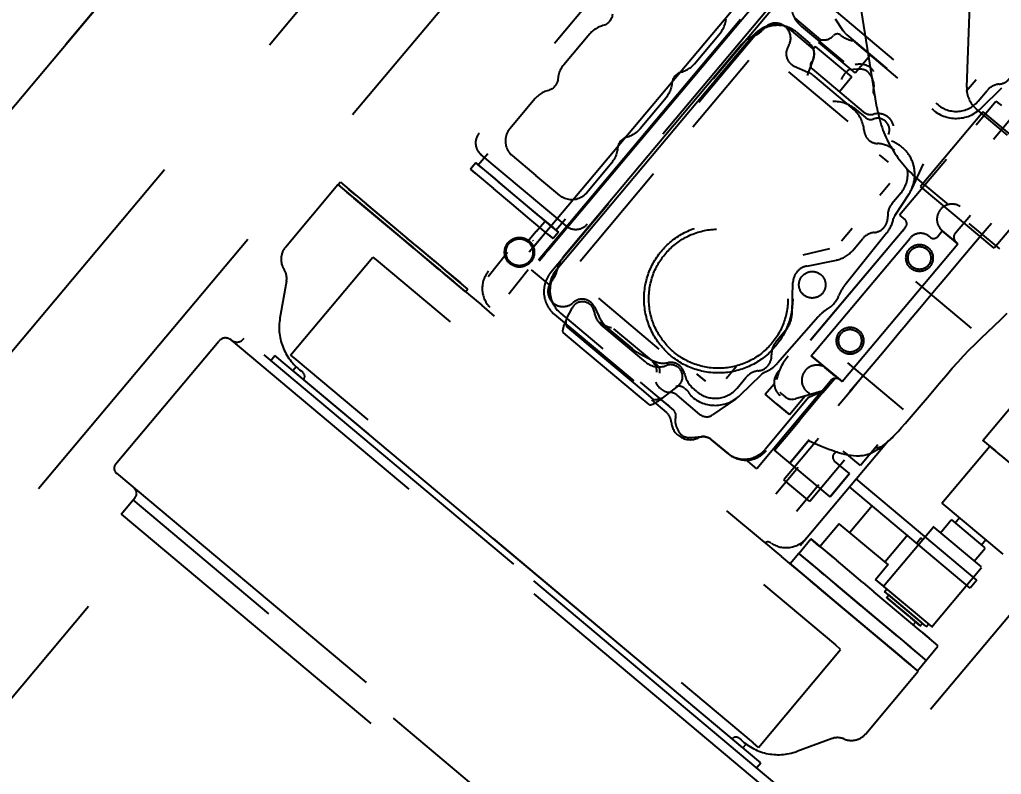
# Model space of a CAD drawing. Header units: millimetres. Extents: x 834140250 to 834644390, y 817877047 to 817987022.
# Drawn here: x 834368166 to 834368920, y 817964323 to 817964902 of the extents above; entities that cross this region are included whole.
import ezdxf

# ---------------------------------------------------------------- set-up
doc = ezdxf.new("R2010")
doc.units = ezdxf.units.MM
doc.header["$LTSCALE"] = 1000
doc.header["$MEASUREMENT"] = 0
doc.linetypes.add('3B52X-MAGP-P-L000_XB$0$HIDDEN', pattern=[0.375, 0.25, -0.125])
doc.layers.get('Defpoints').update_dxf_attribs({"color": 150})
for name, color, linetype in [('3B52X-MAGP-P-L000_XB$0$VPA500_Equipment', 9, 'Continuous'), ('3B52X-MAGP-P-L000_XB$0$VPA500_Plinth', 7, 'Continuous'), ('MGD031_1', 7, 'Continuous')]:
    doc.layers.add(name, color=color, linetype=linetype)
doc.styles.add('1_2.5mm', font='arial.ttf', dxfattribs={"width": 0.8, "height": 0.0025})
doc.styles.add('Style-Arial', font='arial.ttf', dxfattribs={"width": 0.8})
doc.dimstyles.get("Standard").update_dxf_attribs({"dimtxt": 0.18, "dimasz": 0.18, "dimexe": 0.18, "dimexo": 0.0625, "dimgap": 0.09, "dimtad": 0, "dimtih": 1, "dimtoh": 1, "dimdec": 4, "dimzin": 1, "dimdsep": 46, "dimtxsty": '1_2.5mm', "dimcen": 0, "dimadec": 0, "dimazin": 0, "dimtfac": 1, "dimtdec": 4, "dimtofl": 0, "dimtmove": 0, "dimatfit": 3, "dimfxl": 0, "dimtolj": 1, "dimtzin": 1, "dimarcsym": 0})

# ---------------------------------------------------------------- blocks, each defined once
blk = doc.blocks.new('_ArchTick')
at = {"color": 0, "linetype": 'ByBlock', "const_width": 0.15}
blk.add_lwpolyline([(-0.5, -0.5), (0.5, 0.5)], dxfattribs=at)
blk = doc.blocks.new('*D19')
at = {"layer": 'Defpoints', "color": 0}
for p in [(834373655.84, 817975554.48), (834373794.63, 817975438.01), (834360028.49, 817959020.83)]:
    blk.add_point(p, dxfattribs=at)
at = {"layer": 'MGD031_1', "color": 0, "lineweight": -2}
for p, q in [((834373584.89, 817975614.01), (834373446.09, 817975730.48)), ((834359884.11, 817959141.98), (834373655.84, 817975554.48)), ((834359818.74, 817959196.83), (834359674.37, 817959317.97))]:
    blk.add_line(p, q, dxfattribs=at)
at = {"layer": 'MGD031_1', "color": 0, "lineweight": -2, "xscale": 547.6004642393601, "yscale": 547.6004642393601, "zscale": 547.6004642393601}
for p, rotation in [((834373655.84, 817975554.48), 49.99999993868348), ((834359884.11, 817959141.98), 229.9999999386835)]:
    blk.add_blockref('_ArchTick', p, dxfattribs=dict(at, rotation=rotation))
at = {"layer": 'MGD031_1', "color": 0, "insert": (834366364.67, 817967688.32), "char_height": 500, "attachment_point": 5, "rotation": 50, "style": 'Style-Arial'}
blk.add_mtext('21425', dxfattribs=at)
blk = doc.blocks.new('*D21')
at = {"layer": 'Defpoints', "color": 0}
for p in [(834369303.49, 817968045.3), (834369447.87, 817967924.15), (834365070.64, 817962707.58)]:
    blk.add_point(p, dxfattribs=at)
at = {"layer": 'MGD031_1', "color": 0, "lineweight": -2}
for p, q in [((834369238.12, 817968100.15), (834369093.75, 817968221.29)), ((834364926.27, 817962828.73), (834369303.49, 817968045.3)), ((834364860.9, 817962883.58), (834364716.52, 817963004.72))]:
    blk.add_line(p, q, dxfattribs=at)
at = {"layer": 'MGD031_1', "color": 0, "lineweight": -2, "xscale": 547.6004642393601, "yscale": 547.6004642393601, "zscale": 547.6004642393601}
for p, rotation in [((834369303.49, 817968045.3), 49.99999993868348), ((834364926.27, 817962828.73), 229.9999999386835)]:
    blk.add_blockref('_ArchTick', p, dxfattribs=dict(at, rotation=rotation))
at = {"layer": 'MGD031_1', "color": 0, "insert": (834366709.57, 817965777.1), "char_height": 500, "attachment_point": 5, "rotation": 50, "style": 'Style-Arial'}
blk.add_mtext('6810', dxfattribs=at)
blk = doc.blocks.new('GFA_GF')
at = {"layer": '3B52X-MAGP-P-L000_XB$0$VPA500_Equipment', "color": 253, "linetype": '3B52X-MAGP-P-L000_XB$0$HIDDEN'}
for p, q in [((-8035.48, 24479.84), (-6428.52, 26394.94)), ((-7971.64, 24426.27), (-6647.51, 26004.31)), ((-6691.88, 25821.36), (-7151.38, 25273.74)), ((-6570.04, 25793.94), (-7096.37, 25166.69)), ((-7093.53, 25189.73), (-6592.25, 25787.13)), ((-6608.75, 25751.61), (-7068.25, 25203.99)), ((-6162.35, 25597.21), (-7486.48, 24019.17)), ((-6777.24, 25308.95), (-6771.7, 25450.25)), ((-6846.18, 25293.79), (-6866.81, 25422.62)), ((-6887.22, 25375.19), (-6833.45, 25330.07)), ((-6957.95, 25366.88), (-7112.85, 25182.27)), ((-6950.81, 25360.88), (-7105.71, 25176.28)), ((-6889.2, 25345.46), (-6909.19, 25362.24)), ((-6878.26, 25361.6), (-6872.25, 25352.65)), ((-6894.99, 25338.55), (-6914.99, 25355.33)), ((-6907.8, 25351.19), (-6897.63, 25342.66)), ((-6904, 25355.72), (-6871.55, 25328.49)), ((-6869.14, 25349.2), (-6838.43, 25323.42)), ((-6941.15, 25348.6), (-7091.99, 25168.84)), ((-6949.67, 25342), (-7086.97, 25178.38)), ((-6939.92, 25348.38), (-6982.91, 25297.15)), ((-6890.68, 25343.45), (-6889.08, 25345.36)), ((-6862.73, 25320), (-6890.68, 25343.45)), ((-6829.97, 25316.06), (-6863.15, 25343.9)), ((-6893.27, 25340.36), (-6894.87, 25338.45)), ((-6865.33, 25316.91), (-6893.27, 25340.36)), ((-6944.35, 25329.63), (-6987.39, 25278.34)), ((-6894.85, 25331.28), (-6899.56, 25317.94)), ((-6862.73, 25320), (-6851.4, 25333.5)), ((-6913.97, 25320.78), (-6868.41, 25282.56)), ((-6909.6, 25325.27), (-6899.17, 25320.64)), ((-6895.81, 25323), (-6856.65, 25290.14)), ((-6860.95, 25322.87), (-6867.59, 25322.29)), ((-6895.23, 25318.19), (-6864.58, 25292.47)), ((-6865.33, 25316.91), (-6874.92, 25305.47)), ((-6850.86, 25317.95), (-6849.41, 25314.85)), ((-6777.64, 25305.97), (-6770.1, 25314.95)), ((-6768.46, 25298.27), (-6761.59, 25306.46)), ((-6766.24, 25292.83), (-6750.17, 25308.47)), ((-6987.07, 25298.64), (-6986.47, 25298.14)), ((-6770.1, 25280.03), (-6754.78, 25298.29)), ((-6754.78, 25298.29), (-6753.01, 25296.81)), ((-6754.78, 25298.29), (-6750.65, 25294.83)), ((-6754.78, 25298.29), (-6750.65, 25294.83)), ((-6862.2, 25291.82), (-6854.88, 25285.68)), ((-6764.54, 25290.08), (-6812.64, 25232.75)), ((-6746.03, 25272.28), (-6769.85, 25292.26)), ((-6708, 25242.64), (-6764.54, 25290.08)), ((-6737.32, 25292.21), (-6756.76, 25268.84)), ((-7152.01, 25249.37), (-7144.75, 25258.03)), ((-7084.6, 25202.56), (-7149.95, 25257.39)), ((-6844.33, 25257.08), (-6837.53, 25251.36)), ((-6792.72, 25253.55), (-6828.7, 25210.67)), ((-7153.95, 25251.01), (-7158.11, 25246.05)), ((-7154.37, 25242.91), (-7158.11, 25246.05)), ((-7158.11, 25246.05), (-7154.37, 25242.91)), ((-7153.95, 25251.01), (-7150.21, 25247.87)), ((-7150.21, 25247.87), (-7153.95, 25251.01)), ((-7152.01, 25249.37), (-7150.01, 25247.7)), ((-7150.21, 25247.87), (-7136.17, 25236.09)), ((-7150.02, 25247.71), (-7138.93, 25238.4)), ((-7150.01, 25247.7), (-7138.92, 25238.39)), ((-6810.6, 25250.18), (-6819.54, 25230.63)), ((-7154.37, 25242.91), (-7140.33, 25231.13)), ((-7105.47, 25210.32), (-7138.92, 25238.39)), ((-7122.19, 25224.36), (-7136.17, 25236.09)), ((-7017.51, 25242.45), (-7073.87, 25175.28)), ((-6791.06, 25218.6), (-6814.88, 25238.59)), ((-6708, 25242.64), (-6756.11, 25185.31)), ((-7299.97, 25186.26), (-7259.73, 25234.21)), ((-7259.73, 25234.21), (-7248.23, 25224.56)), ((-7259.53, 25234.05), (-7247.69, 25224.11)), ((-7257.85, 25236.02), (-7259.52, 25234.04)), ((-7257.87, 25236.03), (-7246.03, 25226.1)), ((-7253.49, 25228.98), (-7247.4, 25223.87)), ((-7252.16, 25231.24), (-7241.74, 25222.5)), ((-7245.91, 25226), (-7251.24, 25230.47)), ((-7126.35, 25219.4), (-7140.33, 25231.13)), ((-6836.14, 25235.05), (-6843.87, 25225.84)), ((-6756.11, 25185.31), (-6812.64, 25232.75)), ((-7247.57, 25224.01), (-7252.91, 25228.49)), ((-7247.57, 25224.01), (-7208.78, 25191.46)), ((-7209.25, 25191.85), (-7247.4, 25223.87)), ((-7246.03, 25226.1), (-7238.04, 25219.39)), ((-7245.91, 25226), (-7207.12, 25193.45)), ((-7108.21, 25212.63), (-7122.19, 25224.36)), ((-7108.21, 25212.63), (-7122.19, 25224.36)), ((-7051.03, 25222.42), (-7050.43, 25221.92)), ((-6827.59, 25227.88), (-6834.6, 25219.52)), ((-6821.55, 25226.99), (-6832.36, 25210.5)), ((-7186.2, 25175.9), (-7238.04, 25219.39)), ((-7112.37, 25207.67), (-7126.35, 25219.4)), ((-7112.37, 25207.67), (-7126.35, 25219.4)), ((-7098.33, 25195.89), (-7112.37, 25207.67)), ((-7094.18, 25200.85), (-7108.21, 25212.63)), ((-7107.64, 25198.16), (-7101.06, 25206)), ((-7105.47, 25210.32), (-7094.37, 25201.01)), ((-7092.39, 25199.35), (-7085.13, 25208)), ((-6828.7, 25210.67), (-6826.93, 25209.19)), ((-6828.7, 25210.67), (-6824.57, 25207.21)), ((-6828.7, 25210.67), (-6824.57, 25207.21)), ((-6785.95, 25197.13), (-6774.42, 25210.86)), ((-7092.38, 25199.34), (-7094.37, 25201.01)), ((-7094.18, 25200.85), (-7090.43, 25197.71)), ((-7090.43, 25197.71), (-7094.18, 25200.85)), ((-6897.03, 25114.74), (-6824.09, 25201.66)), ((-6865.06, 25200.59), (-6873.19, 25190.9)), ((-6826.88, 25198.33), (-6824.09, 25201.66)), ((-6799.75, 25194.23), (-6795.95, 25198.75)), ((-6795.95, 25198.75), (-6784.04, 25188.76)), ((-6795.95, 25198.75), (-6784.04, 25188.76)), ((-6784.04, 25188.76), (-6795.95, 25198.75)), ((-6751.88, 25184.8), (-6775.32, 25204.47)), ((-7209.25, 25191.85), (-7201.74, 25185.56)), ((-7201.61, 25185.45), (-7208.78, 25191.46)), ((-7199.95, 25187.43), (-7207.12, 25193.45)), ((-7107.64, 25198.16), (-7114.22, 25190.32)), ((-7109.64, 25190.89), (-7110.2, 25191.35)), ((-7102.88, 25194.16), (-7109.46, 25186.32)), ((-7094.59, 25192.75), (-7098.33, 25195.89)), ((-7098.33, 25195.89), (-7094.59, 25192.75)), ((-7090.43, 25197.71), (-7094.59, 25192.75)), ((-6826.88, 25198.33), (-6897.03, 25114.74)), ((-6896.51, 25102.77), (-6820.69, 25193.13)), ((-6838.76, 25196.84), (-6870.57, 25157.29)), ((-6864.64, 25183.73), (-6857.23, 25192.56)), ((-6806.09, 25194.41), (-6805.3, 25193.74)), ((-6791.03, 25194.62), (-6791.34, 25194.89)), ((-6784.99, 25189.56), (-6791.03, 25194.62)), ((-7182.47, 25169.38), (-7201.75, 25185.56)), ((-7201.61, 25185.45), (-7181.14, 25168.27)), ((-7199.95, 25187.43), (-7179.47, 25170.25)), ((-7195.28, 25183.51), (-7184.85, 25174.77)), ((-7098.5, 25183.8), (-7100.77, 25181.11)), ((-7098.5, 25183.8), (-7093.53, 25189.73)), ((-6882.64, 25185.02), (-6902.92, 25180.06)), ((-6872.85, 25082.92), (-6784.04, 25188.76)), ((-6785.31, 25189.82), (-6784.99, 25189.56)), ((-6784.04, 25188.76), (-6784.99, 25189.56)), ((-7296.01, 25103.24), (-7232.85, 25178.51)), ((-7232.85, 25178.51), (-7228.8, 25175.11)), ((-7186.2, 25175.9), (-7177.48, 25168.58)), ((-7144.46, 25163.64), (-7129.56, 25182.38)), ((-7105.25, 25175.76), (-7100.77, 25181.11)), ((-6899.97, 25171.65), (-6877.07, 25176.32)), ((-7228.8, 25175.11), (-7173.56, 25128.76)), ((-7182.47, 25169.38), (-7176.95, 25164.75)), ((-7162.01, 25152.21), (-7181.14, 25168.27)), ((-7160.34, 25154.2), (-7179.47, 25170.25)), ((-7160.02, 25153.93), (-7177.48, 25168.58)), ((-7128.58, 25150.31), (-7113.69, 25169.06)), ((-7097.31, 25157.19), (-7111.11, 25168.77)), ((-7180, 25167.31), (-7171.31, 25160.02)), ((-7161.68, 25151.94), (-7179.15, 25166.6)), ((-7170.11, 25159.01), (-7178.1, 25165.72)), ((-7167.1, 25156.49), (-7176.99, 25164.78)), ((-7176.15, 25167.46), (-7165.72, 25158.72)), ((-7299.19, 25160.07), (-7304.19, 25131.75)), ((-7165.02, 25154.74), (-7171.26, 25159.98)), ((-7163.82, 25153.73), (-7170.12, 25159.02)), ((-7163.74, 25153.67), (-7167.1, 25156.49)), ((-7163.78, 25153.7), (-7149.36, 25141.6)), ((-7160.02, 25153.93), (-7161.68, 25151.94)), ((-6911.2, 25135.65), (-6910.58, 25159.01)), ((-6773.51, 25123.91), (-6816.15, 25159.69)), ((-7059.87, 25146.9), (-7013.37, 25107.87)), ((-7139.49, 25133.32), (-7149.32, 25141.57)), ((-7083.98, 25131.74), (-7080.1, 25139.35)), ((-7062.92, 25140.35), (-7059.52, 25133.2)), ((-7093.56, 25134.56), (-7032.78, 25083.56)), ((-7088.88, 25135.38), (-7056.43, 25108.16)), ((-6891.3, 25132.59), (-6922.39, 25097.18)), ((-7075.39, 25117.77), (-7083.63, 25124.69)), ((-7023.44, 25097.86), (-7057.61, 25126.53)), ((-7051.8, 25123.21), (-7034.02, 25108.29)), ((-7014.85, 25095.73), (-7048.03, 25123.56)), ((-7332.21, 25115.72), (-7331.68, 25116.36)), ((-7124.84, 24942.8), (-7331.68, 25116.36)), ((-7078.72, 25113.8), (-7086.96, 25120.72)), ((-7025.02, 25075.5), (-7075.39, 25117.77)), ((-6916.34, 25122.12), (-6923.75, 25113.29)), ((-7430.27, 25019.6), (-7351, 25114.07)), ((-6917.73, 24759.22), (-7341.6, 25114.9)), ((-7341.33, 25114.66), (-7341.6, 25114.9)), ((-7028.35, 25071.53), (-7078.72, 25113.8)), ((-6896.51, 25102.77), (-6890.83, 25109.54)), ((-7311.25, 25099.21), (-7308.03, 25103.05)), ((-7121.63, 24946.63), (-7308.03, 25103.05)), ((-7296.01, 25103.24), (-7291.96, 25099.84)), ((-7028.87, 25104.82), (-7018.35, 25099.23)), ((-6884.76, 25092.91), (-6896.51, 25102.77)), ((-6896.51, 25102.77), (-6872.85, 25082.92)), ((-6872.85, 25082.92), (-6896.51, 25102.77)), ((-7294.32, 25091.54), (-7291.79, 25094.56)), ((-7291.96, 25099.84), (-7236.72, 25053.48)), ((-6954.2, 25094.35), (-6961.93, 25085.14)), ((-6878.54, 25087.42), (-6886.05, 25093.72)), ((-6884.76, 25092.91), (-6874.44, 25084.25)), ((-6825.74, 25061.66), (-6868.38, 25097.44)), ((-6948.94, 24801.73), (-7294.32, 25091.54)), ((-7286.55, 25089.88), (-7286.72, 25090.29)), ((-6984.52, 25088.95), (-6977.68, 25083.2)), ((-6983.99, 25088.5), (-6978.23, 25083.67)), ((-6953.38, 25077.97), (-6946.37, 25086.32)), ((-6951.12, 25072.49), (-6935.06, 25088.14)), ((-6930.1, 25091.09), (-6933.43, 25089.32)), ((-6880.47, 25089.32), (-6879.84, 25088.78)), ((-6857.98, 25085.96), (-6867.05, 25075.16)), ((-6856.63, 25087.58), (-6857.98, 25085.96)), ((-7027.92, 25082.61), (-7002.25, 25061.07)), ((-6998.76, 25079.75), (-7010.81, 25070.35)), ((-6994.03, 25077.98), (-6991.61, 25075.95)), ((-6931.88, 25073.19), (-6925.04, 25081.35)), ((-6888.5, 25075.55), (-6881.74, 25083.61)), ((-6887.63, 25074.49), (-6878.8, 25085.02)), ((-6870.02, 25071.62), (-6864.46, 25078.25)), ((-7020.86, 25065.25), (-7028.35, 25071.53)), ((-7017.52, 25069.22), (-7025.02, 25075.5)), ((-6981.93, 25057.82), (-6999.5, 25072.56)), ((-6984.34, 25075.26), (-6986.46, 25077.04)), ((-6888.64, 25075.23), (-6938.29, 25016.06)), ((-6898.27, 25071.01), (-6932, 25030.81)), ((-6923.31, 25066), (-6931.88, 25073.19)), ((-6919.38, 25073.66), (-6916.43, 25071.19)), ((-6913.3, 25057.6), (-6901.33, 25071.87)), ((-6897.21, 25073.05), (-6908.67, 25069.77)), ((-6887.63, 25074.49), (-6905.49, 25053.21)), ((-6899.68, 25075.13), (-6897.21, 25073.05)), ((-6899.68, 25075.13), (-6897.21, 25073.05)), ((-6898.27, 25071.01), (-6888.64, 25075.23)), ((-6888.5, 25075.55), (-6897.21, 25073.05)), ((-6875.88, 25064.63), (-6870.02, 25071.62)), ((-7019.08, 25068.84), (-7007.61, 25059.22)), ((-7010.38, 25067.89), (-7005.42, 25063.72)), ((-6954.69, 25069.56), (-6972.4, 25057.36)), ((-6923.31, 25066), (-6913.3, 25057.6)), ((-6913.3, 25057.6), (-6923.31, 25066)), ((-6910.03, 25069.46), (-6908.67, 25069.77)), ((-6764.74, 25037.85), (-6739.45, 25067.99)), ((-6999.91, 25048.09), (-6998.45, 25044.96)), ((-6999.85, 25047.96), (-6998.47, 25045)), ((-6914.32, 25042.69), (-6905.49, 25053.21)), ((-6988.47, 25040.04), (-6980.73, 25040.71)), ((-6923.39, 25031.88), (-6914.32, 25042.69)), ((-6973.21, 25038.33), (-6961.21, 25028.25)), ((-6972.75, 25038.06), (-6960.15, 25027.49)), ((-6890.86, 25039.31), (-6917.51, 25007.55)), ((-6912.99, 25020.4), (-6898.07, 25038.19)), ((-6898.07, 25038.19), (-6912.99, 25020.4)), ((-6911.64, 25022.02), (-6902.57, 25032.83)), ((-6837.58, 25037.15), (-6904.91, 24956.91)), ((-6845.44, 25034.48), (-6858.76, 25018.6)), ((-6796.44, 24989.5), (-6759.61, 25033.41)), ((-6765.04, 25038.11), (-6763.76, 25037.03)), ((-6764.74, 25037.85), (-6755.07, 25029.74)), ((-6712.72, 24994.21), (-6759.41, 25033.38)), ((-6924.74, 25030.27), (-6923.3, 25031.98)), ((-6924.74, 25030.26), (-6923.39, 25031.88)), ((-6882.11, 24994.49), (-6924.74, 25030.26)), ((-6858.76, 25018.6), (-6871.96, 25029.67)), ((-6870.42, 25028.38), (-6867.61, 25026.03)), ((-6751.24, 25026.53), (-6755.07, 25029.74)), ((-6751.24, 25026.53), (-6735.1, 25012.98)), ((-6938.29, 25016.06), (-6947.06, 25023.42)), ((-6871.01, 25022.66), (-6897.66, 24990.9)), ((-6867.18, 25012.27), (-6878.65, 25021.9)), ((-6858.76, 25018.6), (-6858.9, 25018.72)), ((-7429.66, 25012.55), (-7016.95, 24666.25)), ((-6923.68, 24996.86), (-6906.49, 25017.35)), ((-6867.18, 25012.27), (-6874.64, 25003.38)), ((-6874.64, 25003.38), (-6867.18, 25012.27)), ((-6897.66, 24990.9), (-6917.51, 25007.55)), ((-6907.8, 24983.54), (-6890.61, 25004.03)), ((-6882.11, 24994.49), (-6874.64, 25003.38)), ((-6874.64, 25003.38), (-6882.11, 24994.49)), ((-6769.39, 24930.51), (-6862.07, 25008.28)), ((-6774.46, 24924.47), (-6867.14, 25002.24)), ((-7426.03, 24981.22), (-7416.92, 24992.08)), ((-7416.92, 24992.08), (-7415.32, 24993.99)), ((-7025.6, 24663.72), (-7416.92, 24992.08)), ((-6866.8, 24967.42), (-6849.47, 24988.06)), ((-6749.36, 24950.54), (-6796.05, 24989.71)), ((-7426.03, 24981.22), (-7034.71, 24652.87)), ((-6932.4, 24959.55), (-6961.19, 24983.71)), ((-6875.08, 24973.74), (-6890.11, 24955.83)), ((-6837.35, 24942.28), (-6874.98, 24973.86)), ((-6789.09, 24976.45), (-6797.34, 24966.6)), ((-6763.14, 24955.33), (-6788.94, 24976.98)), ((-6786.12, 24974.62), (-6782.79, 24978.59)), ((-6802.83, 24971.3), (-6841.18, 24925.59)), ((-6839.85, 24944.81), (-6822.53, 24965.45)), ((-6765.79, 24940.64), (-6802.95, 24971.82)), ((-7611.88, 24718.9), (-7405.92, 24964.35)), ((-6931.48, 24958.78), (-6932.4, 24959.55)), ((-6931.57, 24958.85), (-6923.63, 24952.19)), ((-6906.13, 24951.04), (-6896.8, 24962.15)), ((-6896.95, 24962.28), (-6879.41, 24947.56)), ((-6890.62, 24956.97), (-6896.8, 24962.15)), ((-6815.38, 24959.45), (-6812.48, 24962.91)), ((-6810.85, 24961.54), (-6812.48, 24962.91)), ((-6765.95, 24957.69), (-6762.62, 24961.66)), ((-6923.63, 24952.19), (-6919.34, 24948.59)), ((-6906.13, 24951.04), (-6912.79, 24943.1)), ((-6905.7, 24950.67), (-6887.37, 24935.3)), ((-6904.96, 24950.05), (-6890.17, 24937.64)), ((-6889.19, 24955.77), (-6890.62, 24956.97)), ((-6889.21, 24955.78), (-6877.25, 24945.75)), ((-6763.1, 24954.84), (-6771.43, 24944.92)), ((-6918.01, 24769.25), (-7124.84, 24942.8)), ((-6935.23, 24790.22), (-7121.63, 24946.63)), ((-6911.4, 24941.93), (-6919.34, 24948.59)), ((-6914.97, 24944.92), (-6897.22, 24930.03)), ((-6913.52, 24943.71), (-6897.03, 24929.87)), ((-6912.36, 24942.73), (-6894.03, 24927.36)), ((-6900.97, 24946.71), (-6903.21, 24948.58)), ((-6900.2, 24946.06), (-6889.28, 24936.9)), ((-6856.94, 24928.71), (-6877.25, 24945.75)), ((-6847.16, 24931.12), (-6837.4, 24942.75)), ((-6911.62, 24942.11), (-6896.83, 24929.7)), ((-6907.63, 24938.77), (-6909.87, 24940.64)), ((-6906.86, 24938.12), (-6895.94, 24928.96)), ((-6892.06, 24939.23), (-6834.49, 24890.92)), ((-6886.67, 24934.71), (-6890.17, 24937.64)), ((-6887.37, 24935.3), (-6877.41, 24926.94)), ((-6887.15, 24935.11), (-6865.93, 24917.31)), ((-6804.26, 24894.29), (-6765.79, 24940.13)), ((-6902.67, 24934.61), (-6837.2, 24879.67)), ((-6893.55, 24926.95), (-6898.97, 24931.5)), ((-6897.22, 24930.03), (-6891.7, 24925.4)), ((-6893.43, 24926.85), (-6897.03, 24929.87)), ((-6893.34, 24926.77), (-6896.83, 24929.7)), ((-6894.03, 24927.36), (-6884.07, 24919)), ((-6881.65, 24930.5), (-6870.73, 24921.34)), ((-6856.94, 24928.71), (-6848.5, 24921.62)), ((-6825.15, 24912.65), (-6847.16, 24931.12)), ((-6840.83, 24925.81), (-6847.16, 24931.12)), ((-6769.39, 24930.51), (-6774.46, 24924.47)), ((-6933.26, 24927.12), (-6878.02, 24880.77)), ((-6893.81, 24927.17), (-6872.6, 24909.37)), ((-6872.42, 24909.22), (-6891.7, 24925.4)), ((-6888.31, 24922.56), (-6877.39, 24913.4)), ((-6830.12, 24887.26), (-6877.41, 24926.94)), ((-6812.18, 24891.15), (-6848.5, 24921.62)), ((-6804.1, 24894.98), (-6841.25, 24926.16)), ((-6840, 24925.11), (-6840.83, 24925.81)), ((-6840.43, 24921.61), (-6838.62, 24923.77)), ((-6808.49, 24895.23), (-6840.25, 24921.87)), ((-6836.78, 24879.32), (-6884.07, 24919)), ((-6857.97, 24910.63), (-6865.93, 24917.31)), ((-6838.94, 24917.39), (-6831.88, 24911.47)), ((-6838.89, 24916.92), (-6837.23, 24918.91)), ((-6827.34, 24907.65), (-6838.3, 24916.86)), ((-6822.03, 24903.2), (-6837.54, 24916.22)), ((-6826.58, 24907.02), (-6837.54, 24916.22)), ((-6811.47, 24897.72), (-6837.28, 24919.38)), ((-6864.63, 24902.69), (-6872.6, 24909.37)), ((-6872.43, 24909.23), (-6864.92, 24902.93)), ((-6857.97, 24910.63), (-6822.24, 24880.65)), ((-6830.05, 24909.93), (-6814.53, 24896.91)), ((-6826.58, 24907.02), (-6822.03, 24903.2)), ((-6824.74, 24905.48), (-6813.77, 24896.27)), ((-6824.74, 24905.48), (-6820.2, 24901.66)), ((-6813.89, 24903.2), (-6818.83, 24907.35)), ((-6826.77, 24870.92), (-6864.92, 24902.93)), ((-6864.63, 24902.69), (-6828.91, 24872.71)), ((-6813.14, 24895.74), (-6820.2, 24901.66)), ((-6816.63, 24898.23), (-6818.47, 24896.03)), ((-6813.09, 24895.27), (-6811.42, 24897.25)), ((-6812.18, 24891.15), (-6805.68, 24885.69)), ((-6799.02, 24880.11), (-6810.92, 24890.09)), ((-6808.25, 24894.71), (-6806.6, 24896.68)), ((-6830.12, 24887.26), (-6820.68, 24879.34)), ((-6824.35, 24882.42), (-6813.43, 24873.26)), ((-6937.12, 24802.1), (-6873.96, 24877.37)), ((-6873.96, 24877.37), (-6878.02, 24880.77)), ((-6836.78, 24879.32), (-6827.34, 24871.4)), ((-6831.01, 24874.48), (-6820.1, 24865.32)), ((-6815.55, 24875.04), (-6822.24, 24880.65)), ((-6807.94, 24868.64), (-6820.68, 24879.34)), ((-6799.27, 24879.55), (-6815.09, 24860.7)), ((-6822.22, 24867.1), (-6828.91, 24872.71)), ((-6814.6, 24860.7), (-6827.34, 24871.4)), ((-6826.77, 24870.92), (-6820.68, 24865.8)), ((-6814.44, 24860.57), (-6825.94, 24870.22)), ((-6854.68, 24812.61), (-6814.44, 24860.57)), ((-6996.42, 24851.85), (-6941.18, 24805.5)), ((-6951.92, 24809.1), (-6951.48, 24809)), ((-6880.6, 24808.83), (-6907.63, 24798.99)), ((-6948.94, 24801.73), (-6946.49, 24804.64)), ((-6937.12, 24802.1), (-6941.18, 24805.5)), ((-6938.44, 24786.39), (-6935.23, 24790.22))]:
    blk.add_line(p, q, dxfattribs=at)
blk.add_lwpolyline([(-8191.69, 24480.36), (-6520.45, 26472.07), (-5754.4, 25829.28), (-7425.65, 23837.57)], close=True, dxfattribs=at)
for points in [[(-7049.03, 25365.04), (-7049.17, 25364), (-7049.41, 25363), (-7049.76, 25362.04), (-7050.19, 25361.12), (-7050.72, 25360.26), (-7051.33, 25359.46), (-7052.02, 25358.73), (-7052.78, 25358.06), (-7053.6, 25357.48), (-7054.49, 25356.97), (-7055.44, 25356.56), (-7056.43, 25356.25)], [(-6966.28, 25350.77), (-6965.66, 25351.56), (-6965.08, 25352.37), (-6964.55, 25353.2), (-6964.06, 25354.06), (-6963.62, 25354.95), (-6963.22, 25355.85), (-6962.87, 25356.78), (-6962.57, 25357.72), (-6962.31, 25358.67), (-6962.11, 25359.64), (-6961.95, 25360.62), (-6961.85, 25361.62)], [(-7066.41, 25349.96), (-7086.41, 25326.22)], [(-7056.43, 25356.25), (-7057.4, 25355.97), (-7058.34, 25355.64), (-7059.27, 25355.27), (-7060.17, 25354.85), (-7061.05, 25354.39), (-7061.91, 25353.88), (-7062.74, 25353.33), (-7063.53, 25352.73), (-7064.3, 25352.1), (-7065.04, 25351.42), (-7065.74, 25350.71), (-7066.41, 25349.96)], [(-6986.18, 25326.95), (-6966.28, 25350.77)], [(-6996.11, 25320.64), (-6995.15, 25320.92), (-6994.21, 25321.25), (-6993.28, 25321.63), (-6992.38, 25322.05), (-6991.51, 25322.52), (-6990.66, 25323.03), (-6989.83, 25323.58), (-6989.04, 25324.17), (-6988.27, 25324.81), (-6987.54, 25325.49), (-6986.84, 25326.2), (-6986.18, 25326.95)], [(-7086.41, 25326.22), (-7087.04, 25325.43), (-7087.63, 25324.62), (-7088.17, 25323.77), (-7088.67, 25322.9), (-7089.12, 25322.01), (-7089.52, 25321.1), (-7089.88, 25320.17), (-7090.19, 25319.21), (-7090.45, 25318.25), (-7090.66, 25317.27), (-7090.82, 25316.27), (-7090.93, 25315.27)], [(-6996.11, 25320.64), (-6997.11, 25320.32), (-6998.06, 25319.91), (-6998.94, 25319.4), (-6999.77, 25318.81), (-7000.52, 25318.14), (-7001.21, 25317.41), (-7001.81, 25316.6), (-7002.34, 25315.74), (-7002.77, 25314.82), (-7003.11, 25313.86), (-7003.35, 25312.86), (-7003.49, 25311.82)], [(-7090.93, 25315.27), (-7091.07, 25314.25), (-7091.31, 25313.26), (-7091.65, 25312.31), (-7092.09, 25311.41), (-7092.6, 25310.56), (-7093.21, 25309.76), (-7093.88, 25309.04), (-7094.63, 25308.38), (-7095.45, 25307.8), (-7096.32, 25307.31), (-7097.26, 25306.9), (-7098.24, 25306.59)], [(-7003.49, 25311.82), (-7003.59, 25310.82), (-7003.75, 25309.83), (-7003.96, 25308.86), (-7004.21, 25307.9), (-7004.52, 25306.95), (-7004.87, 25306.02), (-7005.27, 25305.11), (-7005.71, 25304.22), (-7006.21, 25303.35), (-7006.74, 25302.51), (-7007.32, 25301.69), (-7007.95, 25300.9)], [(-7098.24, 25306.59), (-7099.21, 25306.31), (-7100.16, 25305.99), (-7101.1, 25305.61), (-7102.01, 25305.19), (-7102.89, 25304.72), (-7103.75, 25304.21), (-7104.59, 25303.65), (-7105.39, 25303.06), (-7106.16, 25302.42), (-7106.91, 25301.74), (-7107.61, 25301.02), (-7108.29, 25300.26)], [(-7108.29, 25300.26), (-7127.85, 25277.04)], [(-7007.95, 25300.9), (-7027.85, 25277.08)], [(-7127.85, 25277.04), (-7128.62, 25276.05), (-7129.28, 25275.02), (-7129.84, 25273.96), (-7130.31, 25272.87), (-7130.68, 25271.76), (-7130.96, 25270.65), (-7131.14, 25269.52), (-7131.24, 25268.39), (-7131.24, 25267.27), (-7131.16, 25266.15), (-7131, 25265.06), (-7130.76, 25263.98), (-7130.43, 25262.93), (-7130.03, 25261.91), (-7129.55, 25260.92), (-7128.99, 25259.97), (-7128.37, 25259.07), (-7127.68, 25258.22), (-7126.92, 25257.41), (-7126.09, 25256.67)], [(-7027.85, 25277.08), (-7028.52, 25276.33), (-7029.22, 25275.61), (-7029.96, 25274.93), (-7030.73, 25274.29), (-7031.53, 25273.69), (-7032.36, 25273.13), (-7033.21, 25272.61), (-7034.1, 25272.14), (-7035, 25271.72), (-7035.93, 25271.34), (-7036.88, 25271.01), (-7037.85, 25270.73)], [(-7037.85, 25270.73), (-7038.84, 25270.41), (-7039.77, 25270), (-7040.64, 25269.5), (-7041.46, 25268.92), (-7042.2, 25268.26), (-7042.88, 25267.54), (-7043.48, 25266.74), (-7043.99, 25265.89), (-7044.42, 25264.99), (-7044.75, 25264.04), (-7044.99, 25263.05), (-7045.13, 25262.03)], [(-7045.13, 25262.03), (-7045.23, 25261.02), (-7045.39, 25260.03), (-7045.6, 25259.04), (-7045.86, 25258.07), (-7046.16, 25257.12), (-7046.52, 25256.18), (-7046.92, 25255.27), (-7047.37, 25254.37), (-7047.86, 25253.5), (-7048.4, 25252.65), (-7048.99, 25251.83), (-7049.62, 25251.03)], [(-7126.09, 25256.67), (-7107.78, 25241.3)], [(-7049.62, 25251.03), (-7069.09, 25227.73)], [(-7089.46, 25225.93), (-7107.78, 25241.3)], [(-7069.09, 25227.73), (-7069.93, 25226.81), (-7070.83, 25225.98), (-7071.78, 25225.24), (-7072.77, 25224.59), (-7073.79, 25224.03), (-7074.85, 25223.57), (-7075.93, 25223.19), (-7077.02, 25222.9), (-7078.13, 25222.7), (-7079.23, 25222.58), (-7080.34, 25222.55), (-7081.45, 25222.61), (-7082.54, 25222.74), (-7083.61, 25222.96), (-7084.67, 25223.26), (-7085.7, 25223.65), (-7086.7, 25224.1), (-7087.66, 25224.64), (-7088.58, 25225.25), (-7089.46, 25225.93)], [(-6870.02, 25071.62), (-6857.89, 25086.1), (-6849.08, 25096.61), (-6843.47, 25103.3), (-6838.14, 25109.67), (-6833.15, 25115.63), (-6828.48, 25121.19), (-6824.05, 25126.46), (-6821.91, 25129.02), (-6813.55, 25138.98), (-6800.66, 25154.32), (-6791.78, 25164.88), (-6783, 25175.31), (-6774.55, 25185.36), (-6766.36, 25195.08), (-6758.3, 25204.64)], [(-6847.16, 25032.43), (-6845.91, 25032.35), (-6845.23, 25032.39), (-6844.49, 25032.53), (-6843.65, 25032.79), (-6843.2, 25032.99), (-6842.71, 25033.22), (-6842.19, 25033.51), (-6841.64, 25033.84), (-6841.04, 25034.24), (-6840.4, 25034.69), (-6839.72, 25035.21), (-6839, 25035.79), (-6838.22, 25036.45), (-6837.39, 25037.19), (-6836.51, 25038), (-6835.57, 25038.9), (-6834.56, 25039.89), (-6833.5, 25040.97), (-6832.36, 25042.15), (-6829.92, 25044.76), (-6827.27, 25047.69), (-6824.44, 25050.88), (-6821.47, 25054.28), (-6819.94, 25056.04), (-6816.83, 25059.67), (-6813.67, 25063.38), (-6807.34, 25070.85), (-6798.38, 25081.47), (-6793.1, 25087.66), (-6788.31, 25093.16), (-6783.86, 25098.14), (-6779.58, 25102.78), (-6775.3, 25107.24), (-6770.87, 25111.69), (-6766.15, 25116.26), (-6756.16, 25125.78), (-6751.1, 25130.66), (-6746.11, 25135.58)], [(-7083.98, 25131.74), (-7084.3, 25131.09), (-7084.61, 25130.45), (-7084.9, 25129.81), (-7085.18, 25129.19), (-7085.45, 25128.57), (-7085.7, 25127.97), (-7085.93, 25127.37), (-7086.15, 25126.79), (-7086.35, 25126.21), (-7086.53, 25125.66), (-7086.7, 25125.11), (-7086.85, 25124.58)], [(-7083.98, 25131.74), (-7084.3, 25131.03), (-7084.54, 25130.34), (-7084.72, 25129.66), (-7084.83, 25129), (-7084.88, 25128.35), (-7084.87, 25127.71)], [(-7086.85, 25124.58), (-7086.98, 25124.08), (-7087.09, 25123.6), (-7087.18, 25123.16), (-7087.24, 25122.75), (-7087.29, 25122.37), (-7087.31, 25122.03), (-7087.31, 25121.72), (-7087.28, 25121.44), (-7087.24, 25121.21), (-7087.17, 25121.01), (-7087.08, 25120.84), (-7086.96, 25120.72)], [(-7084.87, 25127.71), (-7084.81, 25127.05), (-7084.69, 25126.45), (-7084.51, 25125.91), (-7084.27, 25125.44), (-7083.98, 25125.03), (-7083.63, 25124.69)], [(-7017.21, 25066.15), (-7016.73, 25066.4), (-7016.24, 25066.67), (-7015.73, 25066.96), (-7015.22, 25067.27), (-7014.69, 25067.6), (-7014.16, 25067.94), (-7013.62, 25068.3), (-7013.07, 25068.68), (-7012.51, 25069.07), (-7011.95, 25069.48), (-7011.38, 25069.91), (-7010.81, 25070.34)], [(-7015.21, 25069.25), (-7014.53, 25069.38), (-7013.84, 25069.52), (-7013.11, 25069.69), (-7012.37, 25069.89), (-7011.6, 25070.11), (-7010.81, 25070.35)], [(-7020.86, 25065.25), (-7020.72, 25065.16), (-7020.56, 25065.11), (-7020.36, 25065.09), (-7020.13, 25065.09), (-7019.87, 25065.13), (-7019.57, 25065.19), (-7019.25, 25065.28), (-7018.9, 25065.4), (-7018.52, 25065.55), (-7018.11, 25065.72), (-7017.67, 25065.92), (-7017.21, 25066.15)], [(-7017.52, 25069.22), (-7017.35, 25069.13), (-7017.08, 25069.09), (-7016.73, 25069.08), (-7016.29, 25069.11), (-7015.78, 25069.16), (-7015.21, 25069.25)], [(-6833.5, 25040.97), (-6835.49, 25038.99), (-6837.44, 25037.15), (-6839.34, 25035.44), (-6841.2, 25033.87), (-6843.04, 25032.43), (-6844.86, 25031.13), (-6846.66, 25029.96), (-6848.47, 25028.93), (-6850.28, 25028.04), (-6852.12, 25027.3), (-6853.05, 25026.98), (-6853.98, 25026.7), (-6854.93, 25026.45), (-6855.89, 25026.24), (-6856.86, 25026.07), (-6857.85, 25025.94), (-6858.85, 25025.84), (-6859.86, 25025.78), (-6861.92, 25025.76), (-6864.05, 25025.87), (-6866.23, 25026.12), (-6868.47, 25026.49), (-6870.78, 25026.99), (-6873.15, 25027.6), (-6875.56, 25028.3), (-6878.02, 25029.1), (-6880.52, 25029.98), (-6883.06, 25030.93), (-6888.2, 25032.98), (-6893.41, 25035.19), (-6898.67, 25037.48)]]:
    blk.add_lwpolyline(points, dxfattribs=at)
for centre, radius in [((-6967.77, 25146.6), 57.01), ((-6967.77, 25146.6), 53.38), ((-7120.43, 25182.28), 11.4), ((-7120.43, 25182.28), 10.36), ((-6813.47, 25177.87), 10.36), ((-6813.47, 25177.87), 8.75), ((-6895.73, 25157.32), 10.21), ((-6866.77, 25114.35), 10.36), ((-6866.77, 25114.35), 8.75)]:
    blk.add_circle(centre, radius, dxfattribs=at)
for centre, radius, start, end in [((-6889.34, 25373.18), 22.8, 140, 230), ((-6923.37, 25333.68), 23.22, 68.83909, 140), ((-6923.91, 25346.58), 11.61, 327.39776, 147.5511), ((-6948.68, 25367.37), 20.73, 291.04497, 315.81146), ((-6922.45, 25333.72), 22.8, 50, 140), ((-6876.55, 25345.95), 3.94, 51.36792, 137.53722), ((-6860.63, 25365.87), 21.56, 231.36792, 258.59211), ((-6858.48, 25361.9), 16.58, 213.91672, 230.00001), ((-6933.79, 25328.67), 20.73, 111.04497, 140), ((-6904.5, 25334.48), 10.36, 333.63373, 49.99999), ((-6887.1, 25355.61), 10.36, 258.35739, 317.53723), ((-6865.68, 25340.88), 3.94, 50, 78.59213), ((-6905.4, 25334.74), 10.36, 147.40868, 246.0833), ((-6904.63, 25334.73), 10.36, 340.56502, 21.6423), ((-6893.28, 25326.02), 3.94, 142.49185, 230.00001), ((-6859.54, 25310.02), 16.58, 66.40909, 101.45891), ((-6905.89, 25305.48), 16.58, 50, 66.08329), ((-6859.76, 25310.07), 14.51, 122.66204, 160.8273), ((-6859.76, 25310.07), 12.85, 72.01416, 95.29861), ((-6858.35, 25314.41), 8.29, 25.00008, 72.01509), ((-6856.22, 25317.62), 8.29, 24.9991, 66.4118), ((-6753.47, 25322.9), 11.61, 275.6798, 4.32021), ((-6859.76, 25310.07), 11.4, 344.36291, 25.20175), ((-6843.79, 25305.6), 5.18, 164.36091, 230), ((-6756.52, 25308.14), 20.73, 177.75712, 229.99999), ((-6750.95, 25297.53), 13.89, 95.67975, 140.00001), ((-6879.36, 25271.31), 26.74, 49.92699, 91.1113), ((-6785.29, 25312.39), 21.97, 224.58674, 320.00001), ((-6880.17, 25273.89), 24.25, 4.28477, 50), ((-6850.78, 25297.13), 9.12, 230.00001, 285.0532), ((-6756.52, 25308.14), 90.8, 189.0971, 229.99999), ((-6785.33, 25312.43), 27.36, 227.0691, 314.25141), ((-6850.88, 25290.45), 6.22, 230, 290.00007), ((-6845.64, 25276.03), 9.12, 338.84426, 110.00006), ((-6845.24, 25276.51), 12.23, 12.76088, 105.05329), ((-7142.49, 25266.28), 11.61, 139.99999, 229.99999), ((-6845.24, 25276.51), 10.78, 184.28476, 267.73361), ((-6844.43, 25242), 27.36, 326.72879, 69.48872), ((-6846.55, 25243.78), 21.97, 50, 87.70788), ((-6844.43, 25242), 21.97, 320, 10.83303), ((-6823.96, 25210.6), 13.89, 140, 183.64948), ((-6788.49, 25207.64), 11.61, 57.6612, 230), ((-6849.41, 25208.97), 11.61, 276.35058, 3.64945), ((-6859.92, 25213.86), 27.16, 321.18409, 347.80706), ((-6826.47, 25206.64), 7.05, 146.7288, 167.80707), ((-6827.1, 25204.19), 3.94, 320, 50), ((-6827.1, 25204.19), 3.94, 320, 50), ((-7077.14, 25211.45), 11.61, 229.99999, 319.99999), ((-6846.59, 25183.63), 13.89, 96.35059, 140), ((-6812.75, 25186.47), 10.36, 50, 140), ((-6802.76, 25196.76), 3.94, 230, 320), ((-6781.98, 25193.79), 5.18, 140.00001, 230.00001), ((-6781.98, 25193.79), 5.18, 140, 230), ((-7288.85, 25176.93), 14.51, 139.99999, 213.04897), ((-6881.47, 25197.85), 21.97, 281.53672, 320), ((-7071.09, 25165.05), 20.73, 140, 168.95501), ((-7311.44, 25162.23), 12.44, 349.99996, 33.04901), ((-7074.21, 25153.92), 23.22, 140.00001, 211.16093), ((-7111.78, 25173), 20.73, 320, 348.95501), ((-6897.31, 25158.65), 13.27, 101.53672, 178.46331), ((-7128.26, 25154.48), 20.73, 139.99999, 223.78073), ((-7078.9, 25152.03), 22.8, 139.99999, 229.99999), ((-7074.22, 25152.85), 22.8, 140, 230), ((-7087, 25152.21), 11.61, 140, 312.0714), ((-6846.35, 25137.8), 31.09, 141.18411, 158.43496), ((-7072.28, 25135.9), 10.36, 25.41738, 132.07135), ((-6895.73, 25157.32), 22, 301.56503, 338.43497), ((-7072.02, 25135.24), 9.07, 7.46309, 153.0311), ((-6867.93, 25112.08), 31.09, 121.56506, 138.72203), ((-7263.36, 25124.55), 41.46, 170.00004, 235.70886), ((-7047.61, 25138.44), 15.55, 187.46308, 229.99999), ((-7032.75, 25145.92), 29.64, 205.41729, 230), ((-6933.17, 25136.24), 21.97, 320, 358.46332), ((-7045.52, 25145.54), 21.56, 231.36792, 258.59211), ((-7345.89, 25109.79), 6.67, 50, 140), ((-7337.32, 25120), 6.67, 230, 320), ((-7014.96, 25131), 29.64, 230, 242.05723), ((-6913.11, 25104.36), 13.89, 140, 183.64776), ((-6938.55, 25102.74), 11.61, 276.35056, 3.64943), ((-6882.53, 25075.89), 41.46, 140, 168.09856), ((-7013.45, 25109.77), 15.55, 229.99999, 291.72631), ((-7009.91, 25115.17), 18.03, 242.02453, 281.16157), ((-7024.12, 25091.05), 9.12, 353.99998, 50), ((-7018.85, 25090.96), 6.22, 346.48415, 50), ((-7004.34, 25086.9), 9.07, 307.9698, 111.7263), ((-7004.34, 25086.9), 9.07, 307.9698, 111.7263), ((-7004.34, 25086.9), 10.78, 12.29206, 101.21985), ((-6942.8, 25115.09), 27.16, 297.8684, 318.72205), ((-6892.22, 25084.02), 11.61, 50, 230), ((-6892.22, 25084.02), 11.61, 50, 230), ((-7288.95, 25087.03), 3.73, 319.99999, 49.99999), ((-6972.33, 25093.87), 21.97, 192.29207, 230), ((-6935.73, 25077.39), 13.89, 96.35059, 140), ((-6930.14, 25083.09), 7.05, 117.8218, 134.25138), ((-6912.21, 25082.12), 12.85, 140, 230), ((-6912.21, 25082.12), 12.85, 132.56299, 140), ((-6877.77, 25080.28), 5.18, 50, 140), ((-6877.77, 25080.28), 5.18, 50, 140), ((-7004.34, 25086.9), 12.23, 200.06389, 267.23885), ((-6998.03, 25073.22), 6.22, 50, 112.64747), ((-6970.21, 25092.09), 21.97, 230, 320), ((-7005.36, 25065.57), 9.12, 50.00001, 87.23885), ((-6995.6, 25071.19), 6.22, 21.71095, 50), ((-6986.17, 25074.94), 3.94, 201.7109, 227.06893), ((-6970.21, 25092.09), 27.36, 227.0691, 314.25141), ((-6912.25, 25082.15), 11.09, 221.05387, 230), ((-6911.37, 25077.22), 7.88, 230, 279.77177), ((-7014.27, 25051.28), 10.36, 3.69603, 49.99999), ((-7005.58, 25057.1), 5.18, 345.14958, 50), ((-6989.55, 25052.84), 11.4, 165.15029, 205.35682), ((-6976.86, 25063.85), 7.88, 230.00001, 304.56273), ((-6989.45, 25052.88), 14.51, 183.69587, 293.78982), ((-6990.96, 25048.51), 8.29, 204.9981, 252.01895), ((-6989.55, 25052.84), 12.85, 252.01796, 275.29862), ((-6979.42, 25030.12), 10.36, 49.99999, 113.78985), ((-6979.88, 25030.39), 10.36, 50, 95.00061), ((-6947.88, 25044.13), 20.73, 230, 320), ((-6946.83, 25043.37), 20.73, 229.99999, 319.99999), ((-6876.12, 25024.91), 3.94, 94.41537, 230), ((-7426.44, 25016.38), 5, 140, 230), ((-7419.15, 24997.2), 5, 320, 50), ((-6929.81, 24955.68), 4.15, 56.21924, 120.14148), ((-6915.79, 24976.19), 20.73, 236.21925, 319.99999), ((-6954.32, 24806.24), 3.73, 49.99999, 139.99999), ((-6921.81, 24837.95), 41.46, 224.29114, 289.99996), ((-6876.35, 24797.14), 12.44, 66.95101, 110.00005), ((-6865.8, 24821.94), 14.51, 246.95105, 319.99999)]:
    blk.add_arc(centre, radius, start, end, dxfattribs=at)
at = {"layer": '3B52X-MAGP-P-L000_XB$0$VPA500_Plinth', "color": 253}
blk.add_lwpolyline([(-8191.69, 24480.36), (-6520.45, 26472.07), (-5754.4, 25829.28), (-7425.65, 23837.57)], close=True, dxfattribs=at)

msp = doc.modelspace()

# ---------------------------------------------------------------- block references
at = {"layer": 'MGD031_1'}
msp.add_blockref('GFA_GF', (834375670.32, 817939541.23), dxfattribs=at)

# ---------------------------------------------------------------- dimensions: what is measured, and where the dimension line sits
for base, p1, p2, picture, middle in [((834373655.84, 817975554.48), (834360028.49, 817959020.83), (834373794.63, 817975438.01), '*D19', (834366364.67, 817967688.32)), ((834369303.49, 817968045.3), (834365070.64, 817962707.58), (834369447.87, 817967924.15), '*D21', (834366709.57, 817965777.1))]:
    dim = msp.add_linear_dim(base=base, p1=p1, p2=p2, angle=50, dimstyle='Standard', override={"dimscale": 50, "dimtxt": 10, "dimasz": 10.952009, "dimexe": 5.476005, "dimexo": 5.476005, "dimgap": 5.476005, "dimtad": 1, "dimtih": 0, "dimtoh": 0, "dimdec": 0, "dimzin": 11, "dimtxsty": 'Style-Arial', "dimblk": 'ArchTick', "dimadec": 4, "dimazin": 3, "dimtdec": 0, "dimatfit": 1, "dimfrac": 2, "dimtolj": 0, "dimtzin": 11}, dxfattribs=at)
    dim.commit()
    dim.dimension.update_dxf_attribs({"geometry": picture, "text_midpoint": middle})

doc.saveas('drawing.dxf')
